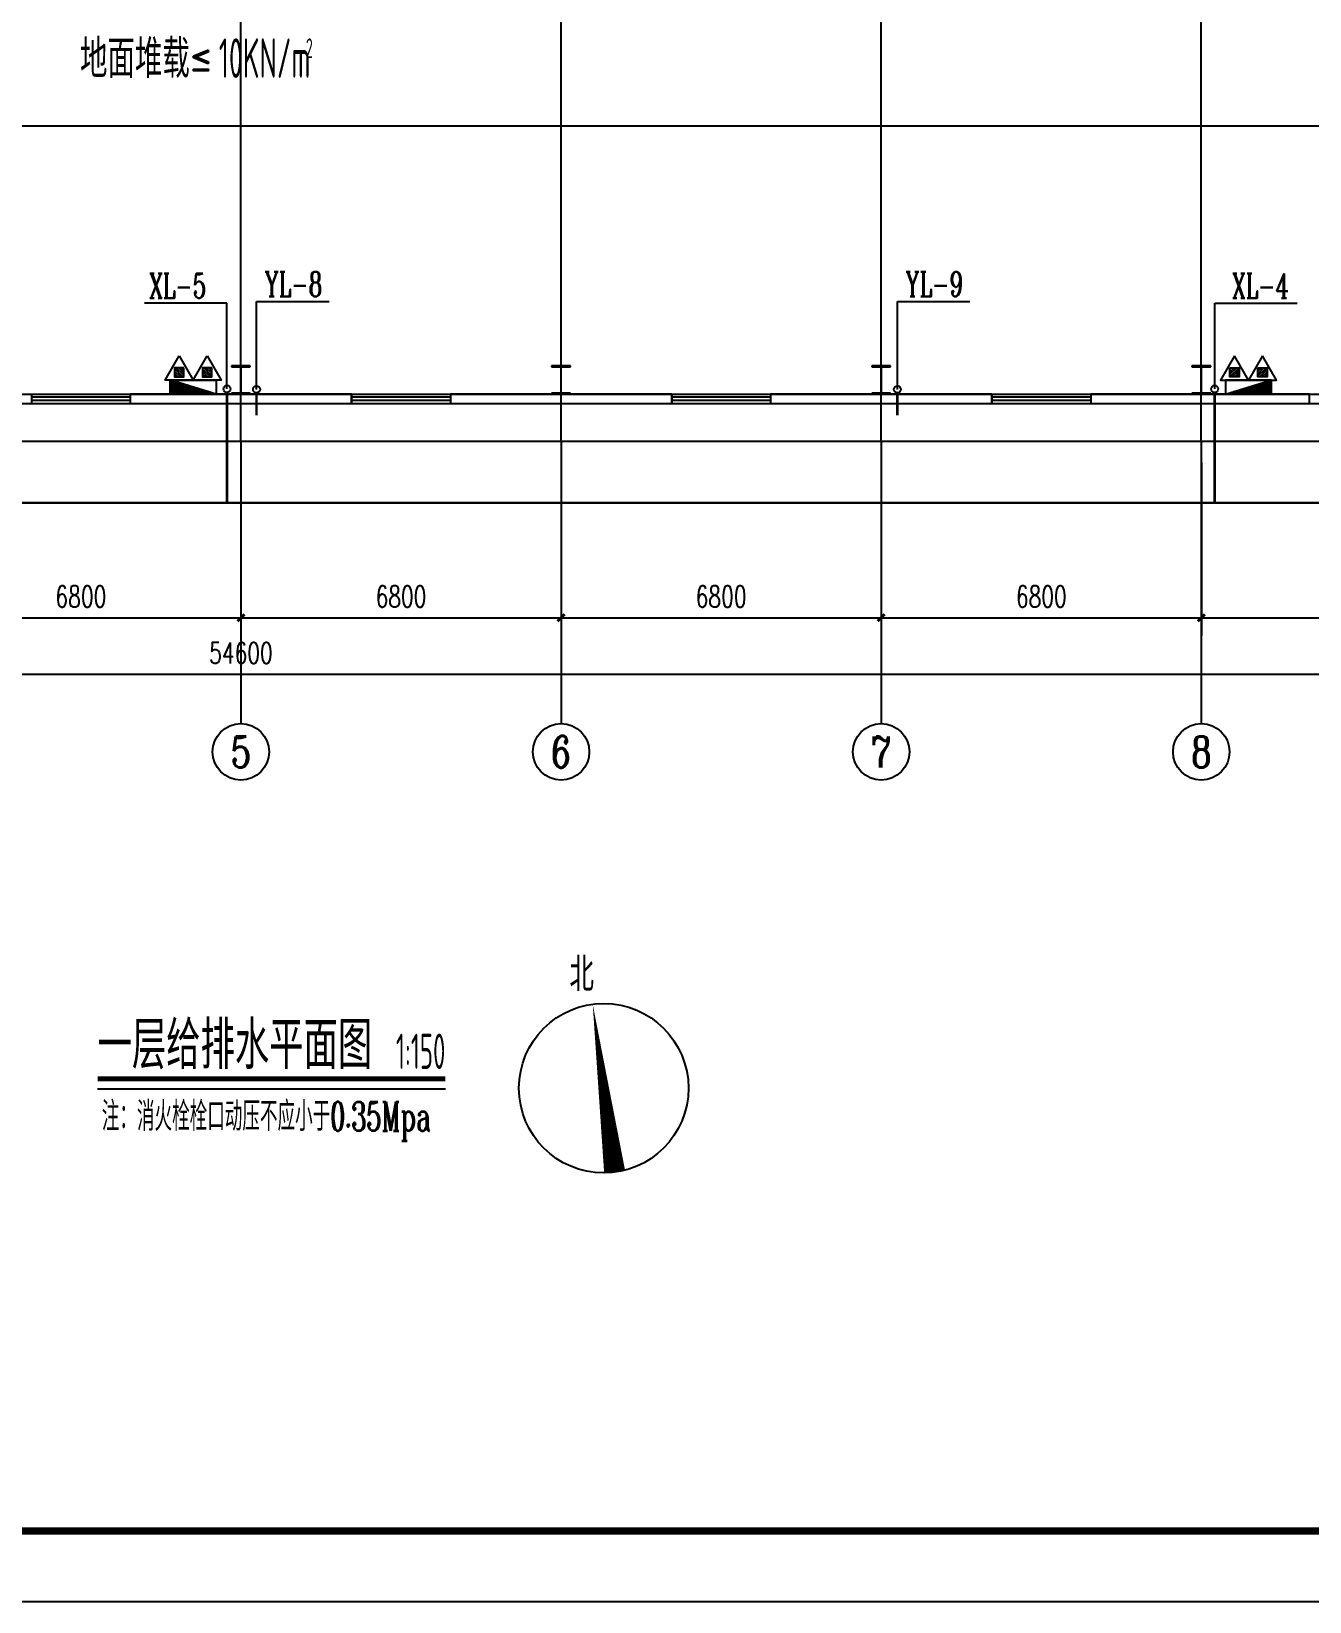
# Model space of a CAD drawing. Extents: x -427546 to -314919, y 698702 to 968782.
# Drawn here: x -390314 to -363164, y 770157 to 803514 of the extents above; entities that cross this region are included whole.
import ezdxf
from ezdxf.enums import TextEntityAlignment as Align

# ---------------------------------------------------------------- set-up
doc = ezdxf.new("R2010")
doc.units = 0
doc.header["$LTSCALE"] = 1000
doc.header["$MEASUREMENT"] = 0
doc.linetypes.add('DASHDOT2', pattern=[0.5, 0.25, -0.125, 0, -0.125])
doc.linetypes.add('PHANTOM2', pattern=[1.25, 0.625, -0.125, 0.125, -0.125, 0.125, -0.125])
doc.layers.get('0').update_dxf_attribs({"linetype": 'CONTINUOUS'})
doc.layers.get('DEFPOINTS').update_dxf_attribs({"linetype": 'CONTINUOUS'})
for name, color, linetype in [('AXIS', 3, 'CONTINUOUS'), ('AXIS_TEXT', 7, 'CONTINUOUS'), ('COLUMN', 9, 'CONTINUOUS'), ('DIM_ELEV', 3, 'CONTINUOUS'), ('DIM_SYMB', 3, 'CONTINUOUS'), ('DIM_消防', 3, 'CONTINUOUS'), ('DIM_雨水', 3, 'CONTINUOUS'), ('DOTE', 1, 'CONTINUOUS'), ('EQUIP_消防', 7, 'CONTINUOUS'), ('GROUND', 2, 'CONTINUOUS'), ('PIPE-消防', 1, 'CONTINUOUS'), ('PIPE-雨水', 4, 'PHANTOM2'), ('PUB_TEXT', 7, 'CONTINUOUS'), ('PUB_TITLE', 4, 'CONTINUOUS'), ('TWT_TEXT', 7, 'CONTINUOUS'), ('VPIPE-消防', 1, 'DASHDOT2'), ('VPIPE-雨水', 4, 'PHANTOM2'), ('WALL', 9, 'CONTINUOUS'), ('WINDOW', 4, 'CONTINUOUS'), ('WIRE-照明', 1, 'CONTINUOUS')]:
    doc.layers.add(name, color=color, linetype=linetype)
doc.styles.add('_TCH_AXIS', font='COMPLEX', dxfattribs={"bigfont": 'GBCBIG'})
doc.styles.add('_TCH_DIM', font='SIMPLEX', dxfattribs={"bigfont": 'GBCBIG'})
doc.styles.add('_TWT_SERIAL', font='COMPLEX', dxfattribs={"width": 0.8, "height": 3.5, "bigfont": 'HZTXT'})
doc.styles.add('COMPLEX', font='COMPLEX')
doc.styles.add('DIM_FONT', font='SIMPLEX.shx', dxfattribs={"width": 0.7})
doc.styles.get("Standard").update_dxf_attribs({"font": 'GBENOR', "bigfont": 'GBCBIG'})
doc.styles.add('STY53', font='COMPLEX', dxfattribs={"width": 0.6, "bigfont": 'HZTXT'})
doc.dimstyles.new('DIMN150', dxfattribs={"dimscale": 1.5, "dimtxt": 300, "dimasz": 100, "dimexe": 250, "dimexo": 300, "dimgap": 150, "dimtad": 1, "dimdec": 0, "dimzin": 0, "dimtxsty": 'DIM_FONT', "dimblk": 'ARCHTICK', "dimcen": 0.09, "dimclrt": 7, "dimazin": 3, "dimtfac": 1, "dimtdec": 0, "dimtix": 1, "dimtmove": 0, "dimatfit": 3, "dimtolj": 1, "dimtzin": 0})

# ---------------------------------------------------------------- blocks, each defined once
blk = doc.blocks.new('_AXISO')
blk.add_circle((0, 0), 0.5)
at = {"layer": 'AXIS_TEXT', "style": 'COMPLEX', "width": 1.041667}
blk.add_attdef('A', text='', height=0.56, dxfattribs=at).set_placement((-0.25, -0.28), (0.25, -0.28), align=Align.FIT)
blk = doc.blocks.new('_ARCHTICK')
at = {"color": 0, "linetype": 'BYBLOCK', "const_width": 0.4}
blk.add_lwpolyline([(-0.5, -0.5), (0.5, 0.5)], dxfattribs=at)
blk = doc.blocks.new('*D36')
at = {"layer": 'AXIS', "color": 0}
for p, q in [((-305413, 797982), (-305413, 793107)), ((-250813, 797982), (-250813, 793107)), ((-305413, 793482), (-250813, 793482))]:
    blk.add_line(p, q, dxfattribs=at)
at = {"layer": 'DEFPOINTS', "color": 0}
for p in [(-305413, 798432), (-250813, 798432), (-250813, 793482)]:
    blk.add_point(p, dxfattribs=at)
at = {"layer": 'AXIS', "color": 0, "xscale": 150, "yscale": 150, "zscale": 150, "rotation": 180}
blk.add_blockref('_ARCHTICK', (-305413, 793482), dxfattribs=at)
at = {"layer": 'AXIS', "color": 0, "xscale": 150, "yscale": 150, "zscale": 150}
blk.add_blockref('_ARCHTICK', (-250813, 793482), dxfattribs=at)
at = {"layer": 'AXIS', "color": 7, "insert": (-278113, 793932), "char_height": 450, "attachment_point": 5, "style": 'DIM_FONT'}
blk.add_mtext('\\A1;54600', dxfattribs=at)
blk = doc.blocks.new('*D41')
at = {"layer": 'AXIS', "color": 0}
for p, q in [((-284913, 797982), (-284913, 794307)), ((-278113, 797982), (-278113, 794307)), ((-284913, 794682), (-278113, 794682))]:
    blk.add_line(p, q, dxfattribs=at)
at = {"layer": 'DEFPOINTS', "color": 0}
for p in [(-284913, 798432), (-278113, 798432), (-278113, 794682)]:
    blk.add_point(p, dxfattribs=at)
at = {"layer": 'AXIS', "color": 0, "xscale": 150, "yscale": 150, "zscale": 150, "rotation": 180}
blk.add_blockref('_ARCHTICK', (-284913, 794682), dxfattribs=at)
at = {"layer": 'AXIS', "color": 0, "xscale": 150, "yscale": 150, "zscale": 150}
blk.add_blockref('_ARCHTICK', (-278113, 794682), dxfattribs=at)
at = {"layer": 'AXIS', "color": 7, "insert": (-281513, 795132), "char_height": 450, "attachment_point": 5, "style": 'DIM_FONT'}
blk.add_mtext('\\A1;6800', dxfattribs=at)
blk = doc.blocks.new('*D42')
at = {"layer": 'AXIS', "color": 0}
for p, q in [((-278113, 797982), (-278113, 794307)), ((-271313, 797982), (-271313, 794307)), ((-278113, 794682), (-271313, 794682))]:
    blk.add_line(p, q, dxfattribs=at)
at = {"layer": 'DEFPOINTS', "color": 0}
for p in [(-278113, 798432), (-271313, 798432), (-271313, 794682)]:
    blk.add_point(p, dxfattribs=at)
at = {"layer": 'AXIS', "color": 0, "xscale": 150, "yscale": 150, "zscale": 150, "rotation": 180}
blk.add_blockref('_ARCHTICK', (-278113, 794682), dxfattribs=at)
at = {"layer": 'AXIS', "color": 0, "xscale": 150, "yscale": 150, "zscale": 150}
blk.add_blockref('_ARCHTICK', (-271313, 794682), dxfattribs=at)
at = {"layer": 'AXIS', "color": 7, "insert": (-274713, 795132), "char_height": 450, "attachment_point": 5, "style": 'DIM_FONT'}
blk.add_mtext('\\A1;6800', dxfattribs=at)
blk = doc.blocks.new('*D43')
at = {"layer": 'AXIS', "color": 0}
for p, q in [((-271313, 797982), (-271313, 794307)), ((-264513, 797982), (-264513, 794307)), ((-271313, 794682), (-264513, 794682))]:
    blk.add_line(p, q, dxfattribs=at)
at = {"layer": 'DEFPOINTS', "color": 0}
for p in [(-271313, 798432), (-264513, 798432), (-264513, 794682)]:
    blk.add_point(p, dxfattribs=at)
at = {"layer": 'AXIS', "color": 0, "xscale": 150, "yscale": 150, "zscale": 150, "rotation": 180}
blk.add_blockref('_ARCHTICK', (-271313, 794682), dxfattribs=at)
at = {"layer": 'AXIS', "color": 0, "xscale": 150, "yscale": 150, "zscale": 150}
blk.add_blockref('_ARCHTICK', (-264513, 794682), dxfattribs=at)
at = {"layer": 'AXIS', "color": 7, "insert": (-267913, 795132), "char_height": 450, "attachment_point": 5, "style": 'DIM_FONT'}
blk.add_mtext('\\A1;6800', dxfattribs=at)
blk = doc.blocks.new('*D44')
at = {"layer": 'AXIS', "color": 0}
for p, q in [((-264513, 797982), (-264513, 794307)), ((-257713, 797982), (-257713, 794307)), ((-264513, 794682), (-257713, 794682))]:
    blk.add_line(p, q, dxfattribs=at)
at = {"layer": 'DEFPOINTS', "color": 0}
for p in [(-264513, 798432), (-257713, 798432), (-257713, 794682)]:
    blk.add_point(p, dxfattribs=at)
at = {"layer": 'AXIS', "color": 0, "xscale": 150, "yscale": 150, "zscale": 150, "rotation": 180}
blk.add_blockref('_ARCHTICK', (-264513, 794682), dxfattribs=at)
at = {"layer": 'AXIS', "color": 0, "xscale": 150, "yscale": 150, "zscale": 150}
blk.add_blockref('_ARCHTICK', (-257713, 794682), dxfattribs=at)
at = {"layer": 'AXIS', "color": 7, "insert": (-261113, 795132), "char_height": 450, "attachment_point": 5, "style": 'DIM_FONT'}
blk.add_mtext('\\A1;6800', dxfattribs=at)
blk = doc.blocks.new('*D45')
at = {"layer": 'AXIS', "color": 0}
for p, q in [((-257713, 797982), (-257713, 794307)), ((-251013, 797982), (-251013, 794307)), ((-257713, 794682), (-251013, 794682))]:
    blk.add_line(p, q, dxfattribs=at)
at = {"layer": 'DEFPOINTS', "color": 0}
for p in [(-257713, 798432), (-251013, 798432), (-251013, 794682)]:
    blk.add_point(p, dxfattribs=at)
at = {"layer": 'AXIS', "color": 0, "xscale": 150, "yscale": 150, "zscale": 150, "rotation": 180}
blk.add_blockref('_ARCHTICK', (-257713, 794682), dxfattribs=at)
at = {"layer": 'AXIS', "color": 0, "xscale": 150, "yscale": 150, "zscale": 150}
blk.add_blockref('_ARCHTICK', (-251013, 794682), dxfattribs=at)
at = {"layer": 'AXIS', "color": 7, "insert": (-254363, 795132), "char_height": 450, "attachment_point": 5, "style": 'DIM_FONT'}
blk.add_mtext('\\A1;6700', dxfattribs=at)
blk = doc.blocks.new('$TCHSYS$WIN2D')
for p, q in [((-0.5, 0.5), (0.5, 0.5)), ((-0.5, 0.5), (-0.5, -0.5)), ((0.5, 0.5), (0.5, -0.5)), ((0.5, 0.167), (-0.5, 0.167)), ((0.5, -0.167), (-0.5, -0.167)), ((-0.5, -0.5), (0.5, -0.5))]:
    blk.add_line(p, q)
blk = doc.blocks.new('$ATTACHMENT$00000214')
h = blk.add_hatch()
h.set_pattern_fill('ANSI31', color=256, scale=200, style=0)
h.set_pattern_definition([(45, (-38543.802, -6842.639), (-17.67767, 17.67767), [])])
h.paths.add_polyline_path([(-65, 2), (65, 2), (65, -128), (-65, -128)])
for points in [[(0, 172), (-198, -172), (198, -172)], [(-65, 2), (65, 2), (65, -128), (-65, -128)]]:
    blk.add_lwpolyline(points, close=True)
blk = doc.blocks.new('*X12')
at = {"color": 0}
for p, q in [((7200.8875, 5700.8875), (7201, 5700.8875)), ((7200.89375, 5700.89375), (7201, 5700.89375)), ((7200.9, 5700.9), (7201, 5700.9)), ((7200.90625, 5700.90625), (7201, 5700.90625)), ((7200.9125, 5700.9125), (7201, 5700.9125)), ((7200.91875, 5700.91875), (7201, 5700.91875)), ((7200.925, 5700.925), (7201, 5700.925)), ((7200.93125, 5700.93125), (7201, 5700.93125)), ((7200.9375, 5700.9375), (7201, 5700.9375)), ((7200.94375, 5700.94375), (7201, 5700.94375)), ((7200.95, 5700.95), (7201, 5700.95)), ((7200.95625, 5700.95625), (7201, 5700.95625)), ((7200.9625, 5700.9625), (7201, 5700.9625)), ((7200.96875, 5700.96875), (7201, 5700.96875)), ((7200.975, 5700.975), (7201, 5700.975)), ((7200.98125, 5700.98125), (7201, 5700.98125)), ((7200.9875, 5700.9875), (7201, 5700.9875)), ((7200.99375, 5700.99375), (7201, 5700.99375)), ((7200.54375, 5700.54375), (7201, 5700.54375)), ((7200.55, 5700.55), (7201, 5700.55)), ((7200.55625, 5700.55625), (7201, 5700.55625)), ((7200.5625, 5700.5625), (7201, 5700.5625)), ((7200.56875, 5700.56875), (7201, 5700.56875)), ((7200.575, 5700.575), (7201, 5700.575)), ((7200.58125, 5700.58125), (7201, 5700.58125)), ((7200.5875, 5700.5875), (7201, 5700.5875)), ((7200.59375, 5700.59375), (7201, 5700.59375)), ((7200.6, 5700.6), (7201, 5700.6)), ((7200.60625, 5700.60625), (7201, 5700.60625)), ((7200.6125, 5700.6125), (7201, 5700.6125)), ((7200.61875, 5700.61875), (7201, 5700.61875)), ((7200.625, 5700.625), (7201, 5700.625)), ((7200.63125, 5700.63125), (7201, 5700.63125)), ((7200.6375, 5700.6375), (7201, 5700.6375)), ((7200.64375, 5700.64375), (7201, 5700.64375)), ((7200.65, 5700.65), (7201, 5700.65)), ((7200.65625, 5700.65625), (7201, 5700.65625)), ((7200.6625, 5700.6625), (7201, 5700.6625)), ((7200.66875, 5700.66875), (7201, 5700.66875)), ((7200.675, 5700.675), (7201, 5700.675)), ((7200.68125, 5700.68125), (7201, 5700.68125)), ((7200.6875, 5700.6875), (7201, 5700.6875)), ((7200.69375, 5700.69375), (7201, 5700.69375)), ((7200.7, 5700.7), (7201, 5700.7)), ((7200.70625, 5700.70625), (7201, 5700.70625)), ((7200.7125, 5700.7125), (7201, 5700.7125)), ((7200.71875, 5700.71875), (7201, 5700.71875)), ((7200.725, 5700.725), (7201, 5700.725)), ((7200.73125, 5700.73125), (7201, 5700.73125)), ((7200.7375, 5700.7375), (7201, 5700.7375)), ((7200.74375, 5700.74375), (7201, 5700.74375)), ((7200.75, 5700.75), (7201, 5700.75)), ((7200.75625, 5700.75625), (7201, 5700.75625)), ((7200.7625, 5700.7625), (7201, 5700.7625)), ((7200.76875, 5700.76875), (7201, 5700.76875)), ((7200.775, 5700.775), (7201, 5700.775)), ((7200.78125, 5700.78125), (7201, 5700.78125)), ((7200.7875, 5700.7875), (7201, 5700.7875)), ((7200.79375, 5700.79375), (7201, 5700.79375)), ((7200.8, 5700.8), (7201, 5700.8)), ((7200.80625, 5700.80625), (7201, 5700.80625)), ((7200.8125, 5700.8125), (7201, 5700.8125)), ((7200.81875, 5700.81875), (7201, 5700.81875)), ((7200.825, 5700.825), (7201, 5700.825)), ((7200.83125, 5700.83125), (7201, 5700.83125)), ((7200.8375, 5700.8375), (7201, 5700.8375)), ((7200.84375, 5700.84375), (7201, 5700.84375)), ((7200.85, 5700.85), (7201, 5700.85)), ((7200.85625, 5700.85625), (7201, 5700.85625)), ((7200.8625, 5700.8625), (7201, 5700.8625)), ((7200.86875, 5700.86875), (7201, 5700.86875)), ((7200.875, 5700.875), (7201, 5700.875)), ((7200.88125, 5700.88125), (7201, 5700.88125)), ((7200.2, 5700.2), (7201, 5700.2)), ((7200.20625, 5700.20625), (7201, 5700.20625)), ((7200.2125, 5700.2125), (7201, 5700.2125)), ((7200.21875, 5700.21875), (7201, 5700.21875)), ((7200.225, 5700.225), (7201, 5700.225)), ((7200.23125, 5700.23125), (7201, 5700.23125)), ((7200.2375, 5700.2375), (7201, 5700.2375)), ((7200.24375, 5700.24375), (7201, 5700.24375)), ((7200.25, 5700.25), (7201, 5700.25)), ((7200.25625, 5700.25625), (7201, 5700.25625)), ((7200.2625, 5700.2625), (7201, 5700.2625)), ((7200.26875, 5700.26875), (7201, 5700.26875)), ((7200.275, 5700.275), (7201, 5700.275)), ((7200.28125, 5700.28125), (7201, 5700.28125)), ((7200.2875, 5700.2875), (7201, 5700.2875)), ((7200.29375, 5700.29375), (7201, 5700.29375)), ((7200.3, 5700.3), (7201, 5700.3)), ((7200.30625, 5700.30625), (7201, 5700.30625)), ((7200.3125, 5700.3125), (7201, 5700.3125)), ((7200.31875, 5700.31875), (7201, 5700.31875)), ((7200.325, 5700.325), (7201, 5700.325)), ((7200.33125, 5700.33125), (7201, 5700.33125)), ((7200.3375, 5700.3375), (7201, 5700.3375)), ((7200.34375, 5700.34375), (7201, 5700.34375)), ((7200.35, 5700.35), (7201, 5700.35)), ((7200.35625, 5700.35625), (7201, 5700.35625)), ((7200.3625, 5700.3625), (7201, 5700.3625)), ((7200.36875, 5700.36875), (7201, 5700.36875)), ((7200.375, 5700.375), (7201, 5700.375)), ((7200.38125, 5700.38125), (7201, 5700.38125)), ((7200.3875, 5700.3875), (7201, 5700.3875)), ((7200.39375, 5700.39375), (7201, 5700.39375)), ((7200.4, 5700.4), (7201, 5700.4)), ((7200.40625, 5700.40625), (7201, 5700.40625)), ((7200.4125, 5700.4125), (7201, 5700.4125)), ((7200.41875, 5700.41875), (7201, 5700.41875)), ((7200.425, 5700.425), (7201, 5700.425)), ((7200.43125, 5700.43125), (7201, 5700.43125)), ((7200.4375, 5700.4375), (7201, 5700.4375)), ((7200.44375, 5700.44375), (7201, 5700.44375)), ((7200.45, 5700.45), (7201, 5700.45)), ((7200.45625, 5700.45625), (7201, 5700.45625)), ((7200.4625, 5700.4625), (7201, 5700.4625)), ((7200.46875, 5700.46875), (7201, 5700.46875)), ((7200.475, 5700.475), (7201, 5700.475)), ((7200.48125, 5700.48125), (7201, 5700.48125)), ((7200.4875, 5700.4875), (7201, 5700.4875)), ((7200.49375, 5700.49375), (7201, 5700.49375)), ((7200.5, 5700.5), (7201, 5700.5)), ((7200.50625, 5700.50625), (7201, 5700.50625)), ((7200.5125, 5700.5125), (7201, 5700.5125)), ((7200.51875, 5700.51875), (7201, 5700.51875)), ((7200.525, 5700.525), (7201, 5700.525)), ((7200.53125, 5700.53125), (7201, 5700.53125)), ((7200.5375, 5700.5375), (7201, 5700.5375)), ((7200.00625, 5700.00625), (7201, 5700.00625)), ((7200.0125, 5700.0125), (7201, 5700.0125)), ((7200.01875, 5700.01875), (7201, 5700.01875)), ((7200.025, 5700.025), (7201, 5700.025)), ((7200.03125, 5700.03125), (7201, 5700.03125)), ((7200.0375, 5700.0375), (7201, 5700.0375)), ((7200.04375, 5700.04375), (7201, 5700.04375)), ((7200.05, 5700.05), (7201, 5700.05)), ((7200.05625, 5700.05625), (7201, 5700.05625)), ((7200.0625, 5700.0625), (7201, 5700.0625)), ((7200.06875, 5700.06875), (7201, 5700.06875)), ((7200.075, 5700.075), (7201, 5700.075)), ((7200.08125, 5700.08125), (7201, 5700.08125)), ((7200.0875, 5700.0875), (7201, 5700.0875)), ((7200.09375, 5700.09375), (7201, 5700.09375)), ((7200.1, 5700.1), (7201, 5700.1)), ((7200.10625, 5700.10625), (7201, 5700.10625)), ((7200.1125, 5700.1125), (7201, 5700.1125)), ((7200.11875, 5700.11875), (7201, 5700.11875)), ((7200.125, 5700.125), (7201, 5700.125)), ((7200.13125, 5700.13125), (7201, 5700.13125)), ((7200.1375, 5700.1375), (7201, 5700.1375)), ((7200.14375, 5700.14375), (7201, 5700.14375)), ((7200.15, 5700.15), (7201, 5700.15)), ((7200.15625, 5700.15625), (7201, 5700.15625)), ((7200.1625, 5700.1625), (7201, 5700.1625)), ((7200.16875, 5700.16875), (7201, 5700.16875)), ((7200.175, 5700.175), (7201, 5700.175)), ((7200.18125, 5700.18125), (7201, 5700.18125)), ((7200.1875, 5700.1875), (7201, 5700.1875)), ((7200.19375, 5700.19375), (7201, 5700.19375))]:
    blk.add_line(p, q, dxfattribs=at)
blk = doc.blocks.new('$ATTACHMENT$00000088')
for p, q in [((325, 0), (-325, -200)), ((325, 0), (-325, 0)), ((-325, 0), (-325, -200)), ((325, -200), (325, 0)), ((-325, -200), (325, -200))]:
    blk.add_line(p, q)
at = {"xscale": 650, "yscale": 200, "zscale": 650, "rotation": 180}
blk.add_blockref('*X12', (4680325, 1140000), dxfattribs=at)
blk = doc.blocks.new('E222')
at = {"layer": 'AXIS', "color": 8}
for p, q in [((-278113.5, 798432.5), (-278113.5, 792432.5)), ((-271313.5, 798432.5), (-271313.5, 792432.5)), ((-264513.5, 798432.5), (-264513.5, 792432.5)), ((-257713.5, 798432.5), (-257713.5, 792432.5))]:
    blk.add_line(p, q, dxfattribs=at)
at = {"layer": 'COLUMN', "color": 8}
for p, q in [((-277913.5, 800032.5), (-278313.5, 800032.5)), ((-278313.5, 800032.5), (-278313.5, 800010.5)), ((-278313.5, 800010.5), (-278124.5, 800010.5)), ((-278124.5, 800010.5), (-278119.5, 800005.5)), ((-278119.5, 800005.5), (-278119.5, 799459.5)), ((-278107.5, 800005.5), (-278102.5, 800010.5)), ((-278107.5, 799459.5), (-278107.5, 800005.5)), ((-278102.5, 800010.5), (-277913.5, 800010.5)), ((-277913.5, 800010.5), (-277913.5, 800032.5)), ((-271113.5, 800032.5), (-271513.5, 800032.5)), ((-271513.5, 800032.5), (-271513.5, 800010.5)), ((-271513.5, 800010.5), (-271324.5, 800010.5)), ((-271324.5, 800010.5), (-271319.5, 800005.5)), ((-271319.5, 800005.5), (-271319.5, 799459.5)), ((-271307.5, 800005.5), (-271302.5, 800010.5)), ((-271307.5, 799459.5), (-271307.5, 800005.5)), ((-271302.5, 800010.5), (-271113.5, 800010.5)), ((-271113.5, 800010.5), (-271113.5, 800032.5)), ((-264313.5, 800032.5), (-264713.5, 800032.5)), ((-264713.5, 800032.5), (-264713.5, 800010.5)), ((-264713.5, 800010.5), (-264524.5, 800010.5)), ((-264524.5, 800010.5), (-264519.5, 800005.5)), ((-264519.5, 800005.5), (-264519.5, 799459.5)), ((-264507.5, 800005.5), (-264502.5, 800010.5)), ((-264507.5, 799459.5), (-264507.5, 800005.5)), ((-264502.5, 800010.5), (-264313.5, 800010.5)), ((-264313.5, 800010.5), (-264313.5, 800032.5)), ((-257513.5, 800032.5), (-257913.5, 800032.5)), ((-257913.5, 800032.5), (-257913.5, 800010.5)), ((-257913.5, 800010.5), (-257724.5, 800010.5)), ((-257724.5, 800010.5), (-257719.5, 800005.5)), ((-257719.5, 800005.5), (-257719.5, 799459.5)), ((-257707.5, 800005.5), (-257702.5, 800010.5)), ((-257707.5, 799459.5), (-257707.5, 800005.5)), ((-257702.5, 800010.5), (-257513.5, 800010.5)), ((-257513.5, 800010.5), (-257513.5, 800032.5)), ((-278124.5, 799454.5), (-278313.5, 799454.5)), ((-278313.5, 799454.5), (-278313.5, 799432.5)), ((-278313.5, 799432.5), (-277913.5, 799432.5)), ((-278119.5, 799459.5), (-278124.5, 799454.5)), ((-278102.5, 799454.5), (-278107.5, 799459.5)), ((-277913.5, 799454.5), (-278102.5, 799454.5)), ((-277913.5, 799432.5), (-277913.5, 799454.5)), ((-271324.5, 799454.5), (-271513.5, 799454.5)), ((-271513.5, 799454.5), (-271513.5, 799432.5)), ((-271513.5, 799432.5), (-271113.5, 799432.5)), ((-271319.5, 799459.5), (-271324.5, 799454.5)), ((-271302.5, 799454.5), (-271307.5, 799459.5)), ((-271113.5, 799454.5), (-271302.5, 799454.5)), ((-271113.5, 799432.5), (-271113.5, 799454.5)), ((-264524.5, 799454.5), (-264713.5, 799454.5)), ((-264713.5, 799454.5), (-264713.5, 799432.5)), ((-264713.5, 799432.5), (-264313.5, 799432.5)), ((-264519.5, 799459.5), (-264524.5, 799454.5)), ((-264502.5, 799454.5), (-264507.5, 799459.5)), ((-264313.5, 799454.5), (-264502.5, 799454.5)), ((-264313.5, 799432.5), (-264313.5, 799454.5)), ((-257724.5, 799454.5), (-257913.5, 799454.5)), ((-257913.5, 799454.5), (-257913.5, 799432.5)), ((-257913.5, 799432.5), (-257513.5, 799432.5)), ((-257719.5, 799459.5), (-257724.5, 799454.5)), ((-257702.5, 799454.5), (-257707.5, 799459.5)), ((-257513.5, 799454.5), (-257702.5, 799454.5)), ((-257513.5, 799432.5), (-257513.5, 799454.5))]:
    blk.add_line(p, q, dxfattribs=at)
at = {"layer": 'DOTE', "color": 8}
for p, q in [((-278113.5, 798432.5), (-278113.5, 817632.5)), ((-271313.5, 798432.5), (-271313.5, 817632.5)), ((-264513.5, 798432.5), (-264513.5, 817632.5)), ((-257713.5, 798432.5), (-257713.5, 817632.5)), ((-306213.5, 805132.5), (-250013.5, 805132.5)), ((-306213.5, 799432.5), (-250013.5, 799432.5))]:
    blk.add_line(p, q, dxfattribs=at)
at = {"layer": 'GROUND', "color": 8}
for p, q in [((-305413.5, 799232.5), (-250813.5, 799232.5)), ((-306213.5, 798432.5), (-250013.5, 798432.5))]:
    blk.add_line(p, q, dxfattribs=at)
at = {"layer": 'WALL', "color": 8}
for p, q in [((-278313.5, 799432.5), (-280463.5, 799432.5)), ((-280463.5, 799432.5), (-280463.5, 799232.5)), ((-275763.5, 799432.5), (-277913.5, 799432.5)), ((-275763.5, 799232.5), (-275763.5, 799432.5)), ((-271513.5, 799432.5), (-273663.5, 799432.5)), ((-273663.5, 799432.5), (-273663.5, 799232.5)), ((-268963.5, 799432.5), (-271113.5, 799432.5)), ((-268963.5, 799232.5), (-268963.5, 799432.5)), ((-264713.5, 799432.5), (-266863.5, 799432.5)), ((-266863.5, 799432.5), (-266863.5, 799232.5)), ((-262163.5, 799432.5), (-264313.5, 799432.5)), ((-262163.5, 799232.5), (-262163.5, 799432.5)), ((-257913.5, 799432.5), (-260063.5, 799432.5)), ((-260063.5, 799432.5), (-260063.5, 799232.5)), ((-255413.5, 799432.5), (-257513.5, 799432.5)), ((-255413.5, 799232.5), (-255413.5, 799432.5)), ((-280463.5, 799232.5), (-278113.5, 799232.5)), ((-278113.5, 799232.5), (-275763.5, 799232.5)), ((-273663.5, 799232.5), (-271313.5, 799232.5)), ((-271313.5, 799232.5), (-268963.5, 799232.5)), ((-266863.5, 799232.5), (-264513.5, 799232.5)), ((-264513.5, 799232.5), (-262163.5, 799232.5)), ((-260063.5, 799232.5), (-257713.5, 799232.5)), ((-257713.5, 799232.5), (-255413.5, 799232.5))]:
    blk.add_line(p, q, dxfattribs=at)
at = {"layer": 'AXIS', "color": 8}
ref = blk.add_blockref('_AXISO', (-278113.5, 791832.5), dxfattribs=dict(at, xscale=1200, yscale=1200, zscale=1200))
ref.add_attrib('A', '5', dxfattribs={"layer": 'AXIS_TEXT', "color": 8, "height": 657.6, "style": '_TCH_AXIS'}).set_placement((-278332.7, 791503.7), (-277894.3, 791503.7), align=Align.FIT)
ref = blk.add_blockref('_AXISO', (-271313.5, 791832.5), dxfattribs=dict(at, xscale=1200, yscale=1200, zscale=1200))
ref.add_attrib('A', '6', dxfattribs={"layer": 'AXIS_TEXT', "color": 8, "height": 674.8, "style": '_TCH_AXIS', "width": 0.928571}).set_placement((-271522.3, 791495.1), (-271104.6, 791495.1), align=Align.FIT)
ref = blk.add_blockref('_AXISO', (-264513.5, 791832.5), dxfattribs=dict(at, xscale=1200, yscale=1200, zscale=1200))
ref.add_attrib('A', '7', dxfattribs={"layer": 'AXIS_TEXT', "color": 8, "height": 657.6, "style": '_TCH_AXIS'}).set_placement((-264732.7, 791503.7), (-264294.3, 791503.7), align=Align.FIT)
ref = blk.add_blockref('_AXISO', (-257713.5, 791832.5), dxfattribs=dict(at, xscale=1200, yscale=1200, zscale=1200))
ref.add_attrib('A', '8', dxfattribs={"layer": 'AXIS_TEXT', "color": 8, "height": 657.6, "style": '_TCH_AXIS'}).set_placement((-257932.7, 791503.7), (-257494.3, 791503.7), align=Align.FIT)
at = {"layer": 'WINDOW', "color": 8, "xscale": 2100, "yscale": 200, "zscale": 2100}
for p in [(-281513.5, 799332.5), (-274713.5, 799332.5), (-267913.5, 799332.5), (-261113.5, 799332.5)]:
    blk.add_blockref('$TCHSYS$WIN2D', p, dxfattribs=at)
at = {"layer": 'PUB_TEXT', "color": 8}
blk.add_text('地面堆载≤', height=810.21, dxfattribs=at).set_placement((-281532, 806150.6))
at = {"layer": 'PUB_TEXT', "color": 8, "width": 0.6}
for s, height, p in [('10KN/m', 840, (-278583.1, 806150.6)), ('2', 420, (-276733, 806570.6))]:
    blk.add_text(s, height=height, dxfattribs=at).set_placement(p)
at = {"layer": 'AXIS', "color": 8}
for p1, p2, distance, picture, middle in [((-305413.5, 798432.5), (-250813.5, 798432.5), -4950, '*D36', (-278113.5, 793932.5)), ((-284913.5, 798432.5), (-278113.5, 798432.5), -3750, '*D41', (-281513.5, 795132.5)), ((-278113.5, 798432.5), (-271313.5, 798432.5), -3750, '*D42', (-274713.5, 795132.5)), ((-271313.5, 798432.5), (-264513.5, 798432.5), -3750, '*D43', (-267913.5, 795132.5)), ((-264513.5, 798432.5), (-257713.5, 798432.5), -3750, '*D44', (-261113.5, 795132.5)), ((-257713.5, 798432.5), (-251013.5, 798432.5), -3750, '*D45', (-254363.5, 795132.5))]:
    dim = blk.add_aligned_dim(p1=p1, p2=p2, distance=distance, dimstyle='DIMN150', dxfattribs=at)
    dim.commit()
    dim.dimension.update_dxf_attribs({"geometry": picture, "text_midpoint": middle})

msp = doc.modelspace()

# ---------------------------------------------------------------- linework, layer by layer
at = {"layer": 'DIM_ELEV', "color": 8, "const_width": 105}
msp.add_lwpolyline([(-388909.1, 781262.3), (-381520.8, 781262.3)], dxfattribs=at)
at = {"layer": 'DIM_ELEV', "color": 8}
msp.add_lwpolyline([(-388909.1, 781052.3), (-381520.8, 781052.3)], dxfattribs=at)
at = {"layer": 'DIM_SYMB'}
msp.add_lwpolyline([(-377924.6, 779278, 450, 0, 0), (-378391.4, 782847.6, 0, 0, 0)], format="xyseb", dxfattribs=at)
msp.add_circle((-378158, 781062.8), 1800, dxfattribs=at)
at = {"layer": 'DIM_消防'}
for p, q in [((-386160.7, 797744.2), (-387915.2, 797744.2)), ((-386160.7, 795920.1), (-386160.7, 797744.2)), ((-365179.7, 795920.1), (-365179.7, 797744.2)), ((-365179.7, 797744.2), (-363425.1, 797744.2))]:
    msp.add_line(p, q, dxfattribs=at)
at = {"layer": 'DIM_雨水'}
for p, q in [((-385531.9, 795909.8), (-385531.9, 797777.5)), ((-385531.9, 797777.5), (-383992.7, 797777.5)), ((-371919.9, 795909.8), (-371919.9, 797777.5)), ((-371919.9, 797777.5), (-370380.7, 797777.5))]:
    msp.add_line(p, q, dxfattribs=at)
at = {"layer": 'PIPE-消防', "const_width": 52.5}
for points in [[(-386160.7, 795845.1), (-386160.7, 793501.1)], [(-365179.7, 795845.1), (-365179.7, 793501.1)]]:
    msp.add_lwpolyline(points, dxfattribs=at)
at = {"layer": 'PIPE-消防', "linetype": 'CONTINUOUS', "const_width": 52.5}
for points in [[(-406560.7, 793501.1), (-386160.7, 793501.1)], [(-386160.7, 793501.1), (-365179.7, 793501.1)], [(-365179.7, 793501.1), (-358247.4, 793501.1)]]:
    msp.add_lwpolyline(points, dxfattribs=at)
at = {"layer": 'PIPE-雨水', "const_width": 52.5}
for points in [[(-385531.9, 795834.8), (-385531.9, 795359.6)], [(-371919.9, 795834.8), (-371919.9, 795359.6)]]:
    msp.add_lwpolyline(points, dxfattribs=at)
at = {"layer": 'PUB_TITLE'}
msp.add_lwpolyline([(-427545.8, 770156.9), (-338445.8, 770156.9), (-338445.8, 833156.9), (-427545.8, 833156.9)], close=True, dxfattribs=at)
at = {"layer": 'PUB_TITLE', "const_width": 150}
msp.add_lwpolyline([(-423795.8, 771656.9), (-339945.8, 771656.9), (-339945.8, 831656.9), (-423795.8, 831656.9)], close=True, dxfattribs=at)
at = {"layer": 'VPIPE-消防', "linetype": 'CONTINUOUS'}
for centre in [(-386160.7, 795920.1), (-365179.7, 795920.1)]:
    msp.add_circle(centre, 75, dxfattribs=at)
at = {"layer": 'VPIPE-雨水', "linetype": 'CONTINUOUS'}
for centre in [(-385531.9, 795909.8), (-371919.9, 795909.8)]:
    msp.add_circle(centre, 75, dxfattribs=at)

# ---------------------------------------------------------------- block references
msp.add_blockref('E222', (-107750.7, -3624))
at = {"layer": 'EQUIP_消防', "yscale": 1.5, "zscale": 1.5}
for p, xscale in [((-387177.4, 796366.2), -1.5), ((-386582.2, 796366.2), -1.5), ((-364758.1, 796366.2), 1.5), ((-364163, 796366.2), 1.5)]:
    msp.add_blockref('$ATTACHMENT$00000214', p, dxfattribs=dict(at, xscale=xscale))
at = {"layer": 'EQUIP_消防', "yscale": 1.5, "zscale": 1.5, "rotation": 180}
for p, xscale in [((-386879.8, 795808.5), -1.5), ((-364460.6, 795808.5), 1.5)]:
    msp.add_blockref('$ATTACHMENT$00000088', p, dxfattribs=dict(at, xscale=xscale))

# ---------------------------------------------------------------- texts
at = {"layer": 'PUB_TEXT', "style": '_TCH_DIM'}
msp.add_text('北', height=723.4, dxfattribs=at).set_placement((-378886, 783117.8))
at = {"layer": 'TWT_TEXT', "style": '_TWT_SERIAL', "width": 0.64}
for s, p in [('XL-5', (-387810.2, 797849.2)), ('YL-8', (-385361.7, 797882.5)), ('YL-9', (-371749.7, 797882.5)), ('XL-4', (-364810.1, 797849.2))]:
    msp.add_text(s, height=525, dxfattribs=at).set_placement(p)
at = {"layer": 'TWT_TEXT', "color": 8, "style": '_TCH_DIM'}
msp.add_text('一层给排水平面图', height=1012.77, dxfattribs=at).set_placement((-388909.1, 781472.3, -3000))
at = {"layer": 'TWT_TEXT', "color": 8, "width": 0.6}
msp.add_text('1:150', height=750, dxfattribs=at).set_placement((-382571.1, 781472.3, -3000))
at = {"layer": 'WIRE-照明', "color": 3, "linetype": 'CONTINUOUS', "style": 'STY53', "width": 0.6}
msp.add_text('注：消火栓栓口动压不应小于0.35Mpa', height=622.08, dxfattribs=at).set_placement((-385320.9, 780398), align=Align.MIDDLE)

doc.saveas('drawing.dxf')
